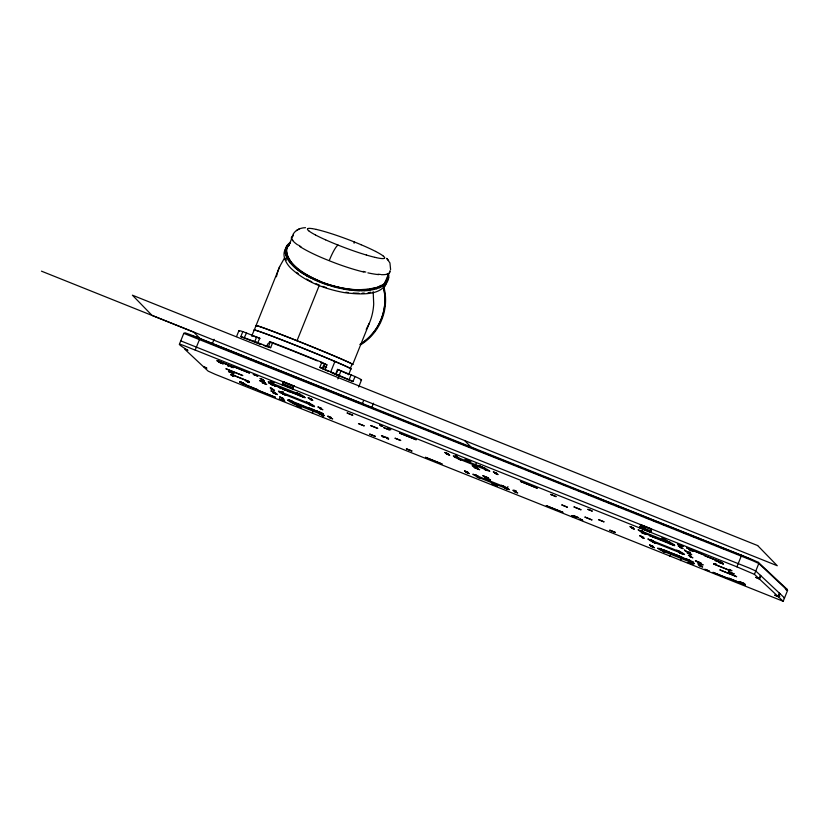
<?xml version="1.0" encoding="UTF-8"?>
<svg xmlns="http://www.w3.org/2000/svg" width="829" height="829" viewBox="0 0 829 829"><rect width="100%" height="100%" fill="white"/><g stroke="black" fill="none" stroke-linecap="round" stroke-linejoin="round"><path stroke-width="1.24" d="M285.145 250.524L285.176 252.555M388.77 277.29L388.739 275.259M390.604 269.601L389.931 262.928L386.687 258.337L388.573 260.472M285.176 250.223L285.57 248.358M388.739 277.591L388.366 279.425M390.013 271.694L390.076 271.135A54.89 11.109 22.6 0 0 389.993 270.658M387.475 277.891L386.967 279.363A63.284 24.891 17.2 0 1 385.444 281.549M387.278 278.534C385.599 297.414 357.475 294.274 344.025 292.575C324.75 288.886 305.29 281.87 290.813 268.181C285.653 263.042 280.824 253.943 286.627 247.519M285.653 248.078L286.419 246.4M388.221 279.85L387.495 281.425M348.626 374.749L350.957 368.864M358.667 387.05L361.485 379.993M179.416 344.211L183.779 333.362L185.157 332.843L190.245 334.636L752.618 559.72L758.297 562.331L787.032 589.243L787.55 590.455L783.187 601.294L215.115 374.283L208.152 371.123L203.54 366.812L206.877 368.138L202.991 366.294L184.577 349.04L187.914 350.377C167.354 337.745 189.768 348.315 195.198 350.056L292.668 389.153L293.839 385.651M195.198 350.056L199.934 338.419L193.789 332.16L41.45 271.156M214.1 339.31L212.183 344.076L215.789 345.517M328.761 371.506A52.165 1.275 21.9 0 0 324.916 369.879L326.927 364.874L321.828 362.346A66.102 1.617 21.9 0 0 272.668 342.667L270.658 347.672A66.102 1.617 21.9 0 0 240.804 336.626L242.814 331.621L245.55 332.647L259.85 338.315L257.436 343.175M244.161 337.9L246.503 333.02M287.041 246.482L289.404 242.959M254.254 330.056L279.674 266.596L284.71 257.653M287.383 247.363L289 244.69A63.491 24.963 17.5 0 1 289.394 244.265L293 235.374M256.596 337.061L254.576 342.066L244.482 338.025M263.86 345.527A52.165 1.275 21.9 0 1 267.384 346.854C266.15 342.874 271.166 342.367 270.378 341.859L268.358 346.864L270.658 347.672M297.02 340.729L319.383 285.114A47.543 18.642 17.7 0 1 316.098 283.746M282.078 384.822L283.591 381.651M282.212 393.557L314.574 406.448L312.232 404.593L280.357 391.816C274.637 388.708 283.601 396.915 283.103 391.329M333.963 373.734A52.165 1.275 21.9 0 1 335.527 374.418L337.538 369.413L352.035 375.257L355.019 376.521L353.009 381.527A66.102 1.617 21.9 0 0 319.818 367.351L321.828 362.346M323.59 369.309L322.512 368.532L324.522 363.527M323.051 369.04L325.061 364.035M330.574 372.283L334.937 361.434M335.952 374.604L337.973 369.599M337.838 378.926L340.978 370.832M322.823 417.391L323.714 415.174M350.335 368.428L352.107 364.014M352.729 364.428L369.278 323.331A103.832 74.237 31.3 0 0 373.703 303.953L373.174 291.642M384.791 286.523L387.34 281.673M340.087 376.293L349.061 379.879L351.071 374.874M362.19 404.106L363.63 400.531M371.589 407.982L373.506 403.215M457.225 458.333L454.779 457.276L455.67 455.059M454.779 457.276C450.137 453.287 457.784 459.421 456.447 454.447M474.872 466.831L477.732 467.877L472.115 465.629L474.779 466.634L476.115 463.297M477.038 476.789L507.037 488.799L507.928 486.571M651.076 530.011L650.185 532.239L639.77 528.073L641.107 524.736M650.185 532.239L651.345 528.736M671.438 553.14L669.915 556.311M680.505 560.642L681.852 557.306L675.884 554.829M650.009 532.073L736.888 566.839L741.623 555.202M760.39 575.316L759.043 578.663L754.442 574.342L758.794 563.492L758.297 562.331M779.353 593.087L778.006 596.424L759.602 579.17L760.939 575.834M783.167 601.253L778.566 596.942L779.902 593.605M236.555 336.533L238.959 330.595M251.819 335.838L254.182 330.046M320.782 281.611C310.087 276.896 298.637 271.187 291.01 261.736M366.2 329.403L369.278 323.331M286.575 246.14L287.881 244.4M293.248 233.933C295.86 229.84 300.74 227.685 305.507 227.695M385.589 281.653L385.102 282.233L388.76 273.352M386.045 283.414L384.511 284.855M287.508 246.752L289.28 245.229M384.345 284.989L382.48 286.264M289.984 242.514L290.533 242.13M290.119 242.928L288.254 244.244L285.653 249.384C287.549 269.508 310.595 278.036 327.02 284.492C345.703 289.746 368.905 295.518 385.837 283.021L388.438 277.881L388.138 274.389M299.155 228.949L296.388 230.566M381.257 285.29L379.122 286.378M382.19 286.44L379.723 287.663M387.226 274.005L388.397 273.383M307.787 228.628L308.036 228.524A43.305 4.528 20.7 0 1 308.958 228.379M388.407 273.549L388.708 274.948M379.558 287.725L376.667 288.761M384.148 258.42L383.91 258.482A42.942 4.487 20.7 0 1 383.112 258.586L382.78 258.586M376.283 287.466L369.444 289M376.449 288.824L373.174 289.642M372.895 289.694L369.475 290.243M368.066 292.668L370.729 292.212M368.366 289.145L361.392 289.59M192.442 335.869L195.717 336.978M362.138 293.207L364.18 293.072M364.149 290.678L360.936 290.741M309.238 228.369L310.129 228.4A42.911 4.487 20.7 0 1 311.839 228.576M358.895 293.269L353.154 293.031M382.459 258.586L382.304 258.586A42.383 4.435 20.7 0 1 376.677 257.736L375.879 257.56M380.449 274.451L378.045 274.254M354.563 290.471L351.03 290.14M232.939 366.377L249.612 373.081L232.959 366.418M249.073 381.537L232.431 374.863L249.083 381.527M258.803 390.594L275.477 397.309L258.814 390.635M370.687 425.567L377.775 428.417L370.781 425.629M399.609 433.08L416.293 439.784L399.63 433.121M381.475 435.671L388.552 438.52L381.516 435.702M425.474 457.307L442.147 464.012L425.567 457.39M546.404 505.752L562.984 512.374L546.301 505.68M591.875 519.897L584.818 517.047L591.896 519.897M721.344 562.363L704.691 555.689L721.354 562.352M345.89 292.243L348.356 292.585M312.077 228.607L313.725 228.887A43.035 4.497 20.7 0 1 316.232 229.405M344.346 289.176L340.553 288.44M284.243 389.744L285.166 390.034M649.356 535.679L650.185 535.969M685.863 551.181L690.267 552.943L684.961 550.85M657.822 548.207L690.184 561.098M787.053 589.284L785.332 588.787M270.389 341.849L272.668 342.667M336.118 374.47L338.792 375.433M339.942 288.316L339.548 288.223A50.186 19.616 17.7 0 1 334.139 286.948L330.636 285.922M316.274 229.405L318.792 230.006A42.165 4.404 20.7 0 1 322.015 230.856L325.165 231.747A42.051 4.394 20.7 0 1 329.02 232.918L332.667 234.079A40.839 4.269 20.7 0 1 336.947 235.509L339.04 236.234A40.486 4.238 20.7 0 1 345.434 238.534L347.61 239.343A39.533 4.135 20.7 0 1 361.123 244.731M375.558 257.487L375.009 257.353M365.838 272.078L363.04 271.404M218.493 361.972L223.302 363.91L218.545 362.014M263.311 379.858L259.954 378.48L261.56 379.195M281.269 388.107L282.078 388.397M296.782 392.925L298.43 393.547M306.595 402.117L310.077 403.526L308.429 402.915M347.206 413.008L352.843 415.277L347.185 413.018M282.958 398.252L279.518 396.873L282.907 398.241M295.756 404.417L292.326 403.049L295.787 404.448M296.316 405.806L301.124 407.733L296.305 405.816M316.409 411.308L319.88 412.707L318.243 412.106M383.868 427.681L389.506 429.95L383.858 427.691M364.066 425.837L358.46 423.578L364.118 425.837M395.143 438.24L400.78 440.51L395.132 438.251M369.744 434.127L375.382 436.396L369.734 434.137M444.862 452.499L448.344 453.909L444.904 452.53M458.582 457.701L455.173 456.313L458.551 457.691M465.214 459.173L470.862 461.442L465.204 459.183M406.407 448.81L412.054 451.069L409.288 449.878M496.654 473.245L493.276 471.898L496.623 473.245M516.28 491.638L512.882 490.24L516.301 491.638M631.574 527.285L629.895 526.55L633.346 527.949M644.475 533.41L642.703 532.757L646.174 534.156M677.728 544.218L683.365 546.487L677.739 544.249M639.687 535.731L643.159 537.14L641.459 536.404M653.387 540.912L650.06 539.606L653.418 540.943M652.506 541.938L655.988 543.347L654.34 542.726M680.07 551.606L676.671 550.218L680.039 551.606M659.76 548.725L663.231 550.135L661.594 549.513M716.753 560.881L715.479 560.321L722.857 563.357M699.251 565.596L702.723 567.005L699.261 565.616M731.251 572.849L734.131 573.917M692.743 564.466L688.029 562.57L692.806 564.497M744.059 583.481L739.333 581.595L744.1 583.481M374.895 257.332L374.895 257.332A41.595 4.352 20.7 0 1 366.377 255.031M639.563 526.498L651.501 531.213M338.729 375.392L331.693 372.635M227.498 365.506L228.98 366.014M246.42 381.205L248.71 382.138L246.451 381.236M247.177 381.247L245.84 380.76L248.513 381.817M380.418 425.567L382.708 426.5L380.48 425.609M579.875 518.964L582.165 519.897L579.906 518.995M722.795 563.316L718.339 561.492M730.245 569.927L728.971 569.388L731.8 570.725M734.038 573.906L728.504 571.678L731.365 572.735M366.377 255.031L364.646 254.513M210.1 343.299L211.146 343.652M783.685 597.761L784.535 597.958L755.779 571.005L749.799 568.259L180.753 340.874M364.19 254.368L364.035 254.327A40.507 4.238 20.7 0 1 353.9 250.99L351.247 250.057A40.953 4.28 20.7 0 1 348.626 249.114A40.745 4.259 20.7 0 1 338.17 245.135A40.714 4.259 20.7 0 1 325.776 239.923M786.265 590.113L787.55 590.455L758.794 563.492L752.815 560.756L183.779 333.362M646.081 534.125L644.527 533.534M718.069 561.378L716.847 560.922M715.572 560.798L715.24 560.829M240.804 336.626L243.85 337.776M388.19 438.966L386.832 438.468M248.41 381.796L247.125 381.309M270.762 384.179L270.979 384.262M580.279 491.079L579.16 490.675M275.508 393.578L276.803 393.982L275.684 393.402M275.031 385.91L273.943 385.464M279.798 387.744L281.508 388.407M583.17 492.084L585.077 492.799M716.505 561.119L717.748 561.585M689.78 551.886L690.163 552.031M259.954 343.962L261.011 344.304L259.964 343.817M480.354 466.167L478.571 465.473M779.83 596.393L777.965 595.688M686.775 547.617L688.422 548.259M692.578 551.109L693.552 551.43L692.661 551.026M303.082 397.195L303.808 397.474M577.668 490.115L578.207 490.322M230.224 366.47L231.208 366.843M271.819 384.604L272.782 384.988M641.729 532.643L641.48 532.622M212.525 344.17L213.364 344.491M650.33 536.021L651.708 536.56M196.224 337.175L199.716 338.543M585.637 493.017L742.649 555.824M286.316 390.469L287.435 390.905M259.083 343.631L257.518 343.019M256.43 342.791L254.907 342.201M380.034 411.194L380.946 411.547M231.737 367.05L233.426 367.703M689.386 549.7L690.37 550.083M282.295 388.48L282.917 388.728M691.873 550.839L690.868 550.446M719.8 562.373L722.743 563.533M642.05 532.767L644.506 533.803L642.112 532.881M247.529 381.547L249.27 382.231M575.906 489.431L574.621 488.934M214.276 344.843L215.229 345.227M715.334 563.948C717.893 564.901 712.494 562.829 715.044 563.772M689.334 548.788L691.604 549.606L689.251 548.591M715.168 564.041C712.349 563.015 719.396 565.71 715.406 564.217M383.858 437.329L382.387 436.748M335.579 374.252L331.983 372.76M573.285 488.405L573.958 488.664M645.874 530.197C650.672 532.011 640.765 528.156 645.812 530.073M271.767 382.874C267.125 381.122 276.855 385.029 271.891 382.925M298.616 393.723L300.264 394.335L298.564 393.599M274.326 385.278C269.788 383.578 279.466 387.309 274.389 385.402M301 395.951L299.373 395.34L301.051 396.075M283.103 388.905L284.751 389.516L282.233 388.552M301.186 396.117L302.823 396.739L301.124 396.003M459.339 459.318C455.069 457.722 464.427 461.328 459.39 459.442M486.001 469.991C481.483 468.292 490.675 471.981 486.136 470.043M653.117 536.985L654.765 537.606L652.858 536.881M671.2 544.207C675.956 546.01 666.236 542.104 671.065 544.156M281.767 392.241C286.575 394.065 276.658 390.2 281.705 392.117M232.503 375.61C229.757 374.604 235.799 376.988 232.68 375.682M291.58 401.433C296.357 403.236 286.533 399.423 291.518 401.309M688.257 560.186C692.609 561.813 683.542 558.197 688.132 560.135M507.037 488.799L509.389 489.68L506.913 487.773L472.841 474.178L476.851 476.716M663.967 551.741C659.366 550.031 669.086 553.762 664.153 551.917M690.64 562.414L689.013 561.803L690.692 562.539M690.826 562.59L692.464 563.212L690.764 562.466M338.968 375.838L337.672 375.319M349.061 379.879L353.009 381.527M200.338 338.781L357.423 401.692M216.224 345.62L219.82 347.061M222.224 348.025L228.224 350.418M230.628 351.382L236.628 353.786M239.032 354.75L242.638 356.19M247.436 358.107L252.244 360.035M255.84 361.475L265.446 365.32M267.85 366.283L273.85 368.677M276.254 369.641L282.254 372.045M284.658 373.009L288.254 374.449M293.062 376.366L297.86 378.293M305.062 381.174L311.072 383.578M313.466 384.542L319.476 386.936M321.87 387.899L325.476 389.34M330.274 391.267L333.88 392.708M338.688 394.625L348.284 398.469M350.688 399.433L356.688 401.837M370.397 407.205L377.599 410.086M380.003 411.049L387.703 414.251M388.407 414.407L424.966 429.163M425.619 429.308L462.24 444.075M462.841 444.199L470.654 447.442M471.245 447.567L477.245 449.96M479.069 450.81L499.504 458.986M500.053 459.09L507.918 462.354M508.457 462.458L514.457 464.862M516.861 465.815L521.669 467.743M524.747 469.09L545.181 477.276M545.679 477.349L560.083 483.12M562.01 484.012L568.02 486.416M570.425 487.379L574.031 488.82M578.839 490.747L582.445 492.188M587.253 494.115L590.859 495.555M599.274 498.923L605.294 501.327M607.698 502.291L611.305 503.731M616.113 505.659L619.719 507.099M624.527 509.027L628.133 510.467M644.962 517.203L648.568 518.653M653.376 520.571L656.982 522.011M661.791 523.938L665.397 525.379M682.226 532.114L688.236 534.529M690.64 535.482L694.246 536.933M699.054 538.85L702.66 540.301M719.489 547.036L725.499 549.44M218.182 346.481L221.789 347.921M226.586 349.838L230.182 351.278M246.99 358.004L252.99 360.408M255.384 361.361L258.99 362.801M263.788 364.729L267.384 366.169M272.192 368.086L275.788 369.527M292.585 376.252L298.585 378.656M300.989 379.609L304.585 381.06M309.393 382.977L312.989 384.418M317.787 386.335L321.393 387.775M338.191 394.5L344.19 396.904M346.595 397.868L350.19 399.309M354.988 401.226L358.594 402.666M283.477 381.744L294.285 386.076M640.164 524.498L650.983 528.819M282.502 381.827L293.311 386.159M640.402 525.068L651.221 529.399M282.689 383.609L293.487 387.931M282.14 384.387L292.938 388.708M650.952 531.99L641.211 528.042L639.532 526.498M736.888 566.839L754.442 574.342M292.492 388.988L639.594 527.907M663.925 538.643C656.848 535.969 671.034 541.461 663.822 538.736M455.546 456.665L487.286 469.39L489.773 471.286L457.411 458.406M759.043 578.663L755.716 577.326L759.602 579.17M311.383 399.796C306.284 397.879 316.543 401.837 311.31 399.868M653.065 536.86L651.314 536.197L652.61 536.777M272.399 384.366L304.761 397.257L302.284 395.35L268.181 381.744L272.213 384.293M268.451 382.988L305.248 397.713M279.912 387.785L304.502 397.609M652.91 537.047L674.516 545.689M288.036 391.153L289.549 391.754M288.782 391.682L288.181 391.443M689.438 553.585C681.055 550.415 697.717 556.86 689.324 553.699M264.42 383.485C256.099 380.345 272.679 386.76 264.306 383.599M311.911 405.837L314.315 406.801M275.207 393.588C266.855 390.438 283.497 396.873 275.093 393.702M289.062 399.868L292.668 401.309M309.486 408.044L313.093 409.485M316.699 410.925L321.497 412.852M663.78 549.834L669.78 552.238M672.184 553.202L681.801 557.047M686.599 558.974L690.205 560.414M322.999 413.598L313.745 409.889L312.398 413.225M288.295 399.796L323.123 413.744M476.53 475.349C471.68 473.535 481.535 477.338 476.457 475.421M514.094 490.167L516.498 491.131M659.428 548.332L693.749 562.072M778.006 596.424L774.68 595.087L778.566 596.942M241.716 382.356C234.669 379.703 248.741 385.133 241.622 382.459M282.679 398.832C277.705 396.977 287.704 400.821 282.606 398.904M255.581 375.205C263.674 378.656 247.436 371.889 255.467 375.319M272.244 381.879C279.135 384.822 265.332 379.071 272.14 381.982M590.082 510.146C598.134 513.576 582.062 506.882 589.968 510.26M641.905 531.006C646.817 533.099 637.325 529.151 641.833 531.078M631.646 527.213L633.315 527.918M633.066 528.539C637.915 530.601 628.195 526.57 632.993 528.612M298.492 393.671L296.823 392.956M261.632 379.122L263.332 379.848M263.052 380.449C267.943 382.532 258.109 378.449 262.98 380.521M689.801 555.751C694.681 557.824 684.847 553.741 689.728 555.824M641.387 536.477L639.719 535.762M642.879 537.731C647.76 539.803 637.978 535.741 642.807 537.803M308.305 402.863L306.637 402.148M271.446 388.324C276.119 390.314 266.876 386.459 271.373 388.386M273.259 391.765C281.394 395.236 265.042 388.428 273.145 391.879M661.459 549.461L659.791 548.757M690.37 561.171L694.412 563.72L660.454 550.187L657.822 548.218M699.614 564.943C704.495 567.015 694.557 562.891 699.541 565.015M318.118 412.054L316.481 411.36M505.752 488.426C510.674 490.519 501.182 486.561 505.69 488.499M409.174 449.992L406.521 448.872M707.116 570.145C715.22 573.595 698.971 566.829 707.002 570.259M573.927 516.975C577.823 518.633 570.031 515.4 573.875 517.037M256.969 342.791L253.519 341.31L259.56 343.641M743.271 556.083L744.504 556.58M688.516 548.456L686.847 547.762M690.982 550.332L692.339 550.881M654.081 542.622L652.547 541.969M369.06 406.666L367.734 406.127M359.382 402.915L360.356 403.319M730.111 570.093L731.748 570.704M721.209 563.388L720.049 562.912M478.882 465.442L480.426 466.095M248.938 382.563L247.229 381.848M319.818 367.351L322.512 368.532M745.095 556.829L748.701 558.342M367.102 405.868L365.879 405.36M689.852 550.031L689.282 549.793M337.051 375.06L336.211 374.708M231.436 367.34L231.975 367.568M361.713 403.878L362.522 404.22M290.658 392.221L291.373 392.521M274.119 385.537L274.886 385.848M357.993 401.93L362.957 404.106M361.061 244.7L364.19 246.058A40.362 4.218 20.7 0 1 367.724 247.633L370.47 248.897A40.922 4.28 20.7 0 1 373.319 250.275L375.558 251.405M364.76 404.884L363.351 404.283M281.819 388.376L281.28 388.127M749.105 558.518L750.494 559.15M363.558 404.666L364.325 405.008M325.59 239.85L323.103 238.721A40.455 4.228 20.7 0 1 315.631 235.053M284.886 390.065L284.326 389.796M228.462 366.066L227.56 365.63M312.523 278.927L315.59 280.357A48.797 19.036 17.7 0 0 329.476 285.57M315.352 234.908L313.694 234.006A41.44 4.332 20.7 0 1 309.144 231.125M306.606 279.041L308.657 280.161M307.113 276.088L303.404 273.881A51.367 20.083 17.7 0 1 299.29 271.166L296.336 268.824M379.858 322.129L380.532 322.512M300.937 246.721L298.471 245.125M383.008 255.85L382.314 255.342A42.227 4.414 20.7 0 0 380.925 254.42L379.578 253.601A41.947 4.383 20.7 0 0 375.62 251.436M308.999 231.022L308.315 230.441A42.434 4.435 20.7 0 1 307.58 228.783M296.585 272.327L298.202 273.611M684.35 549.7L685.935 551.192M386.832 437.329L388.697 439.08M280.078 387.858L280.917 388.646M230.887 374.418L232.762 376.169M464.634 440.551L470.779 446.81M290.596 263.321L292.917 265.777A54.165 21.181 17.6 0 0 296.026 268.658M292.875 240.389L292.098 239.301M290.772 261.425L287.87 256.586M286.844 257.86L288.264 260.275A57.45 22.466 17.6 0 0 290.316 263.135M384.583 257.467L384.48 257.28A42.942 4.487 20.7 0 0 383.226 256.026M286.741 257.664L285.746 255.228M287.611 255.954L286.668 251.85A62.227 24.528 17.5 0 1 287.29 247.643M285.704 258.43L286.357 260.202M285.694 255.042L285.217 252.907M387.785 275.073L387.91 277.083A63.481 24.891 17.7 0 1 378.874 286.948C359.796 293.29 339.009 288.482 320.709 281.736C306.885 275.415 288.067 267.29 286.337 250.171A63.481 24.891 17.7 0 1 289.818 243.581M383.837 286.741A52.072 51.377 -59.6 0 1 360.532 344.874M383.754 288.793A52.072 51.377 -59.6 0 1 359.869 344.481M354.014 241.819A4.497 0.725 -68.3 0 1 354.087 243.239M329.32 260.389A17.989 2.901 -68.3 0 1 338.17 245.135M299.766 246.472A51.688 9.192 19.6 0 0 328.906 260.586A51.688 9.295 20.3 0 0 363.972 272.088M369.019 290.399A58.9 23.036 17.8 0 1 364.263 290.772M359.931 290.792A55.595 21.741 17.8 0 1 354.625 290.554M349.879 290.057A52.507 20.528 17.7 0 1 344.367 289.228M311.569 278.492A49.481 19.336 17.7 0 1 307.062 276.109M291.57 239.001A54.507 10.321 17.2 0 1 293.435 235.591M297.58 244.845A53.243 10.01 18.6 0 1 292.461 240.275M361.517 289.704A50.434 20.072 17.9 0 1 320.647 281.725M379.33 286.482A61.885 24.528 17.9 0 1 376.511 287.59M385.526 282.461A63.159 25.357 19.1 0 1 382.345 285.653M387.412 274.088A54.403 10.995 21.9 0 1 381.236 274.658M378.729 274.627A53.243 10.394 21.1 0 1 367.869 272.855M389.92 271.902A54.559 11.088 22.1 0 1 388.905 273.415M387.837 274.865A61.636 24.31 17.5 0 1 387.526 277.684M384.656 257.684A43.108 4.508 20.7 0 1 384.366 258.316M292.585 235.218A54.082 10.466 18.1 0 1 293.269 234.773M326.222 287.59A47.543 18.642 17.7 0 1 322.74 286.388M311.787 281.767A47.543 18.642 17.7 0 1 309.683 280.71M256.803 326.191A52.165 1.275 21.9 0 1 304.067 343.548A52.072 1.275 21.9 0 1 352.19 364.449M351.993 364.418A52.165 1.275 21.9 0 0 304.067 343.548A52.072 1.275 21.9 0 0 256.586 326.056M383.568 287.601A52.165 51.471 -59.6 0 1 360.936 343.9M276.43 276.782A103.832 74.237 31.3 0 1 279.674 266.596M254.804 330.47A52.072 1.275 21.9 0 1 302.284 347.973A52.072 1.275 21.9 0 1 350.418 368.864M355.019 376.521A66.102 1.617 21.9 0 1 360.397 379.806M326.647 367.475A66.102 1.617 21.9 0 1 323.165 366.128M239.446 331.113A66.102 1.617 21.9 0 1 242.814 331.621M257.84 343.32A52.165 1.275 21.9 0 1 260.669 344.346M252.016 336.056A52.165 1.275 21.9 0 1 259.85 338.315M269.394 341.849A52.165 1.275 21.9 0 1 317.248 360.843M320.595 362.232A52.165 1.275 21.9 0 1 326.927 364.874M337.538 369.413A52.165 1.275 21.9 0 1 346.242 373.351M347.237 373.848A52.165 1.275 21.9 0 1 347.962 374.242M254.959 330.574A52.165 1.275 21.9 0 1 302.658 348.118A52.165 1.275 21.9 0 1 350.149 368.822M217.208 360.542L233.83 367.237L217.208 360.542M226.058 368.822L242.669 375.527L226.058 368.822M241.301 383.102L257.923 389.806L241.301 383.102M520.508 481.442L537.119 488.167L520.508 481.442M574.051 506.944L581.108 509.804L574.093 506.954M687.179 548.156L703.79 554.87L687.179 548.156M713.572 563.927L730.194 570.632L713.572 563.927M719.986 569.937L736.587 576.652L719.986 569.937M713.044 572.373L729.644 579.088L713.044 572.373M728.826 578.217L745.426 584.932L728.919 578.238M287.839 400.127L290.295 402.034L324.388 415.64L321.911 413.733L287.87 400.138M638.226 529.835L640.682 531.731L674.775 545.337L672.298 543.43L638.268 529.845M648.04 539.026L650.496 540.922L684.588 554.528L682.112 552.622L648.081 539.037M217.229 360.988L222.835 363.247L217.281 360.998M228.503 371.537L234.11 373.806L228.555 371.558M259.643 380.584L265.249 382.853L259.643 380.584M271.104 388.977L274.565 390.386L271.135 388.988M308.212 397.806L311.673 399.215L308.212 397.806M239.778 382.096L245.384 384.366L239.83 382.117M282.513 393.858L285.974 395.257L282.544 393.868M309.186 404.531L312.637 405.93L309.258 404.552M318.025 406.998L321.486 408.407L318.056 407.008M279.269 398.977L284.855 401.246L279.311 398.987M319.445 408.324L322.895 409.733L319.476 408.334M318.999 413.723L322.45 415.122L319.072 413.744M327.838 416.189L331.289 417.578L327.869 416.199M329.258 417.515L332.698 418.904L329.331 417.536M446.303 453.826L449.753 455.235L446.334 453.836M481.815 466.976L485.266 468.385L481.887 466.996M474.095 467.463L479.701 469.722L474.147 467.473M494.633 473.172L498.094 474.582L494.706 473.193M464.52 470.893L467.97 472.292L464.541 470.903M482.934 475.742L488.53 478.012L482.934 475.742M465.929 472.219L469.38 473.618L465.96 472.219M484.882 477.566L490.467 479.836L484.882 477.566M477.338 477.089L480.789 478.488L477.369 477.1M550.58 494.395L556.186 496.654L550.694 494.426M501.441 485.359L504.892 486.768L501.472 485.369M491.773 484.022L497.379 486.281L491.887 484.053M514.26 491.556L517.721 492.965L514.291 491.566M561.855 504.954L567.461 507.213L561.896 504.965M641.501 527.006L644.952 528.415L641.501 527.006M598.517 519.628L604.123 521.887L598.569 519.638M573.119 515.514L578.725 517.773L573.233 515.545M666.827 541.016L670.246 542.394L666.858 541.026M678.236 545.896L681.687 547.295L678.257 545.896M609.792 530.187L615.387 532.456L609.843 530.197M679.645 547.213L683.096 548.622L679.718 547.244M649.521 544.933L652.972 546.332L649.521 544.933M679.2 552.611L682.65 554.021L679.272 552.632M650.941 546.259L654.392 547.658L650.941 546.259M718.546 562.093L723.323 564.021L718.546 562.093M689.459 556.414L692.909 557.813L689.531 556.435M695.438 560.787L701.044 563.046L695.49 560.798M697.386 562.611L702.992 564.87L697.386 562.611M739.8 582.217L745.385 584.486L739.8 582.217M230.825 374.729L233.509 375.817L230.856 374.739M379.641 424.831L381.91 425.754L379.703 424.852M387.361 427.919L390.044 428.997L387.361 427.919M388.159 428.666L390.842 429.743L388.19 428.676M571.782 515.721L574.466 516.799L571.813 515.731M580.694 519.71L582.777 520.539L580.756 519.731M757.654 545.565L132.391 295.186L152.008 315.362L777.27 565.741L757.654 545.565M272.886 385.008L271.446 384.552L272.886 385.008"/></g></svg>
